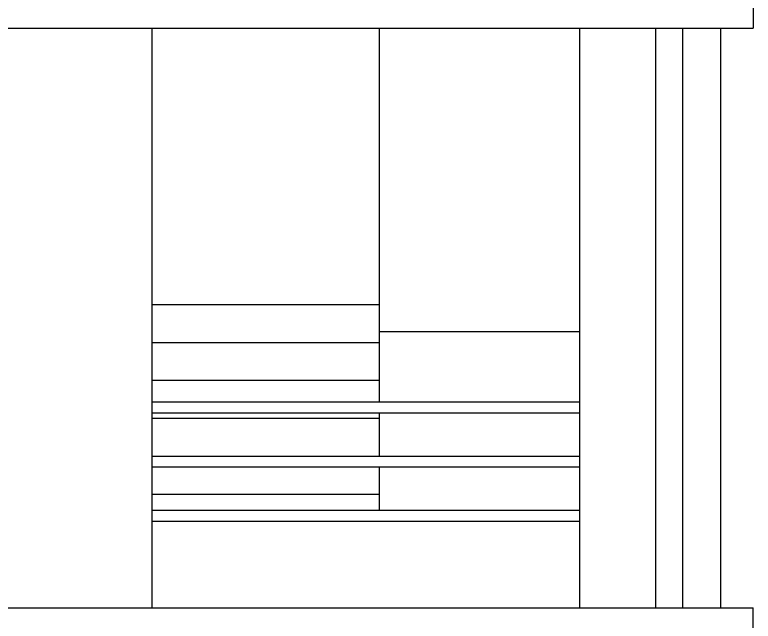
# Model space of a CAD drawing. Header units: inches. Extents: x -5096374 to -5070857, y -3259973 to -3243900.
# Drawn here: x -5079052.9 to -5078916.5, y -3259292.6 to -3259180.6 of the extents above; entities that cross this region are included whole.
import ezdxf

# ---------------------------------------------------------------- set-up
doc = ezdxf.new("R2010")
doc.units = ezdxf.units.IN
doc.header["$LTSCALE"] = 2
doc.header["$MEASUREMENT"] = 0
doc.layers.get('0').update_dxf_attribs({"linetype": 'CONTINUOUS'})

msp = doc.modelspace()

# ---------------------------------------------------------------- linework, layer by layer
at = {"ltscale": 0.5}
for p, q in [((-5078916.52, -3259178.1), (-5078916.52, -3259183.1)), ((-5079364.11, -3259183.1), (-5078929.52, -3259183.1)), ((-5079027.52, -3259290.1), (-5079027.52, -3259183.1)), ((-5078985.52, -3259252.1), (-5078985.52, -3259183.1)), ((-5078948.52, -3259290.1), (-5078948.52, -3259183.1)), ((-5078934.52, -3259290.1), (-5078934.52, -3259183.1)), ((-5078929.52, -3259183.1), (-5078916.52, -3259183.1)), ((-5078929.52, -3259290.1), (-5078929.52, -3259183.1)), ((-5078922.52, -3259290.1), (-5078922.52, -3259183.1)), ((-5079027.52, -3259234.1), (-5078985.52, -3259234.1)), ((-5078985.52, -3259239.1), (-5078948.52, -3259239.1)), ((-5079027.52, -3259241.1), (-5078985.52, -3259241.1)), ((-5079027.52, -3259248.1), (-5078985.52, -3259248.1)), ((-5079027.52, -3259252.1), (-5078948.52, -3259252.1)), ((-5079027.52, -3259254.1), (-5078948.52, -3259254.1)), ((-5078985.52, -3259262.1), (-5078985.52, -3259254.1)), ((-5079027.52, -3259255.1), (-5078985.52, -3259255.1)), ((-5079027.52, -3259262.1), (-5078985.52, -3259262.1)), ((-5079027.52, -3259262.1), (-5078948.52, -3259262.1)), ((-5079027.52, -3259264.1), (-5078948.52, -3259264.1)), ((-5078985.52, -3259272.1), (-5078985.52, -3259264.1)), ((-5079027.52, -3259269.1), (-5078985.52, -3259269.1)), ((-5079027.52, -3259272.1), (-5078948.52, -3259272.1)), ((-5079027.52, -3259274.1), (-5078948.52, -3259274.1)), ((-5079337.28, -3259290.1), (-5078929.52, -3259290.1)), ((-5079027.52, -3259290.1), (-5078985.52, -3259290.1)), ((-5078929.52, -3259290.1), (-5078916.52, -3259290.1)), ((-5078916.52, -3259295.1), (-5078916.52, -3259290.1))]:
    msp.add_line(p, q, dxfattribs=at)

doc.saveas('drawing.dxf')
